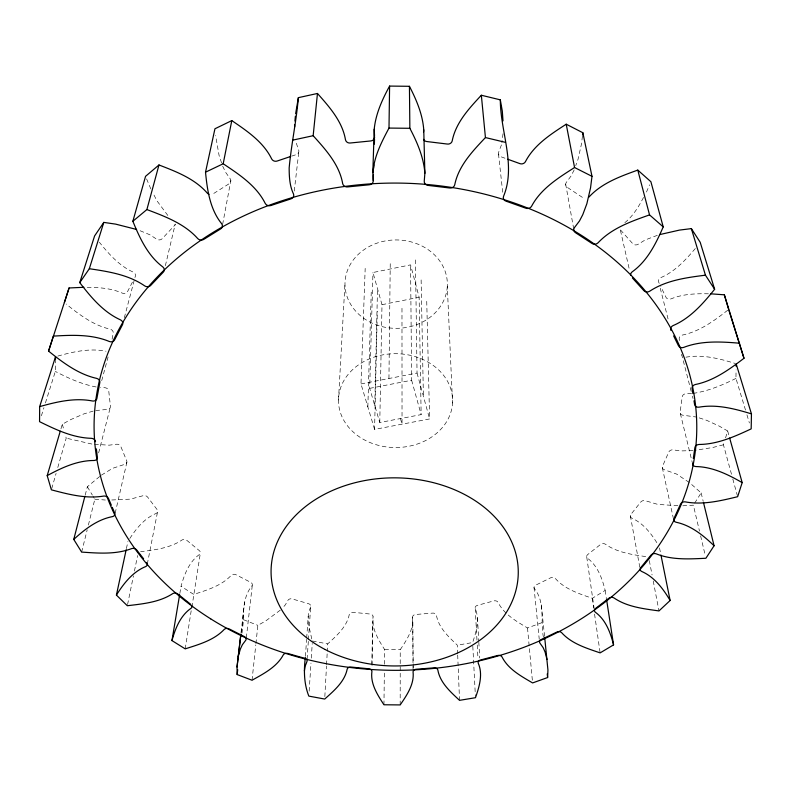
<?xml version="1.0" encoding="UTF-8"?>
<svg xmlns="http://www.w3.org/2000/svg" width="791" height="791" viewBox="0 0 791 791"><rect width="100%" height="100%" fill="white"/><g stroke="black" fill="none" stroke-linecap="round" stroke-linejoin="round"><path stroke-width="0.59" stroke-dasharray="3.96 2.97" d="M400.187 704.919L400.216 671.786M400.216 670.56L400.236 649.698C406.633 640.127 413.93 629.24 412.615 617.178A3.441 2.561 -0.4 0 1 415.858 614.459L432.529 613.114A3.441 2.571 -1 0 1 436.434 615.26C438.55 627.708 448.596 636.824 457.297 645.169L457.643 653.752M388.945 378.503L390.25 263.235M745.518 410.094L735.956 378.405L736.055 369.852M383.951 704.771L384.357 671.638M384.446 664.272L384.624 649.549C378.464 639.84 371.444 628.796 373.065 616.792A3.441 2.561 1.1 0 0 369.901 614.014L353.251 612.333A3.441 2.571 1.7 0 0 349.296 614.409C346.863 626.838 336.59 635.737 327.682 643.914L327.286 651.27M45.423 402.965L55.33 371.424L55.499 359.183M379.779 422.503L381.994 304.683L372.966 272.509L410.569 264.866L419.131 297.238L421.148 414.622L379.779 422.503L369.674 388.361L372.966 272.509M371.8 664.46L372.699 621.785M372.037 665.498L373.065 616.792M374.766 405.556L377.505 288.705M426.735 301.312L429.612 418.943L374.578 429.394L377.317 311.189M367.845 406.881L371.305 289.951M374.578 429.394L360.983 383.922L365.185 268.347M543.437 637.289C540.194 621.301 545.612 602.406 534.449 588.722A3.5 2.63 -4.7 0 1 535.843 585.093L550.457 577.895A3.51 2.65 -5.3 0 1 555.312 578.458C564.784 589.226 579.17 593.715 592.291 598.312L605.164 590.422C602.208 578.547 597.729 565.862 587.555 558.268A3.56 2.699 -6.9 0 1 587.871 554.432L600.369 544.594A3.579 2.729 -7.4 0 1 605.412 544.228C617.326 552.612 632.325 554.62 646.405 556.686M541.924 622.646L527.508 627.965C516.454 621.291 503.996 614.389 498.083 602.366A3.471 2.591 -3.2 0 0 493.604 600.962L477.606 605.293A3.461 2.591 -2.6 0 0 475.233 608.536C479.939 619.501 476.261 631.841 472.623 642.559L457.297 645.169M324.844 696.604L326.495 665.973M326.554 664.747L327.217 652.496M338.489 400.038L344.975 283.514M503.017 133.709L501.89 142.637M309.152 691.215L310.982 663.046M311.298 658.152L312.247 643.459M307.106 659.15L308.352 640.937M308.431 639.721L310.655 606.934A3.461 2.591 3.3 0 0 308.361 603.642L292.462 598.995A3.471 2.6 3.9 0 0 287.954 600.31L285.294 604.897L282.051 608.586M305.415 656.352L306.601 639.306M306.681 638.09L308.203 616.179L308.836 611.75L310.655 606.934M252.042 680.23L255.79 644.863M255.918 643.637L257.856 625.345L265.628 621.014L280.232 610.177M246.337 637.754L252.359 584.648M241.028 632.978C244.439 617.524 241.087 598.965 251.894 585.943A3.5 2.63 5.4 0 0 250.589 582.295L236.153 574.81A3.52 2.65 6 0 0 231.269 575.275C221.52 585.854 207.005 590.066 193.736 594.417L181.05 586.26C184.313 574.424 189.128 561.818 199.49 554.442A3.56 2.709 7.6 0 0 199.273 550.595L187.012 540.5A3.579 2.729 8.1 0 0 181.96 540.035C169.838 548.183 154.749 549.903 140.59 551.693M294.252 191.106L298.82 151.823M241.087 632.217L244.656 601.902M241.997 633.136L243.559 619.739L243.46 612.303M582.433 136.092L581.494 143.932L578.033 159.307L575.719 165.675M185.203 648.867L191.274 610.148M191.906 607.063L200.341 553.245M179.834 593.507L181.05 586.26M112.085 339.22L113.192 333.278A3.965 3.243 15.4 0 0 110.117 329.145C93.378 325.319 79.238 314.65 66.147 304.011M222.627 224.407L230.843 180.506M147.294 564.092L157.725 510.986M127.569 604.532L133.452 575.848M134.43 571.062L137.624 555.519M126.402 548.608L127.944 541.459M115.15 513.28L126.886 462.27M165.359 265.727L175.226 224.1A4.133 3.56 16.4 0 1 174.327 225.722L162.244 238.635A4.113 3.52 16.5 0 1 156.578 239.109L149.924 234.789L138.88 230.24M81.641 552.088L87.208 529.762M88.384 525.056L94.831 499.21L92.962 496.095M98.638 452.897L110.186 407.78M85.191 495.136L87.346 486.762L100.447 475.856M124.325 317.735L135.132 276.88A4.054 3.401 16.3 0 0 133.244 272.124C119.253 265.825 108.802 253.951 99.35 242.244M101.703 380.669L108.08 356.998M51.722 488.66L56.102 473.384M57.783 467.511L66.207 438.145L65.238 434.664M60.937 428.91L62.301 424.233L70.854 419.537L83.737 413.96L93.625 410.954M731.507 474.284L723.429 444.789L724.141 442.485M725.555 437.888L727.671 430.986L719.266 426.122L706.571 420.288L697.87 417.44M41.389 415.809L43.95 407.632M501.464 144.852L498.726 152.001A4.212 3.807 -10.4 0 0 501.148 156.836L506.635 158.823M646.465 192.065L649.559 184.817M574.177 169.917L571.072 175.998L566.435 182.246A4.182 3.698 -14.4 0 0 567.345 187.388L583.046 197.799A4.173 3.658 -15 0 0 584.954 198.541M132.423 282.13L127.549 291.582A4.034 3.362 16.2 0 1 122.437 293.174C111.096 288.171 98.48 287.301 86.229 287.321M643.548 197.404C638.535 206.916 632.76 216.536 624.158 223.22M129.813 538.503C136.408 528.299 144.664 518.214 156.163 513.418A3.639 2.798 9.6 0 0 157.093 509.572L147.719 497.223A3.668 2.828 10.2 0 0 142.746 495.799L130.466 499.141L110.315 500.05M694.656 503.135L701.133 492.912L690.177 483.182M695.309 248.522C685.589 260.002 674.881 271.639 660.752 277.651A4.054 3.401 -15.7 0 0 658.755 282.357L660.297 285.541M727.75 310.191C714.174 320.79 699.57 331.508 682.386 335.068A3.965 3.233 -14.7 0 0 679.222 339.131L679.598 341.514M101.386 475.154L112.47 468.371L124.573 464.386A3.737 2.917 11.6 0 0 126.679 460.748L120.865 446.648A3.757 2.956 12.1 0 0 116.237 444.245L109.188 445.175L94.277 444.295M735.956 378.405C722.578 385.049 708.578 390.952 693.737 393.305M291.661 156.134L296.101 154.641A4.212 3.807 10.7 0 0 298.652 149.845L296.081 142.647M657.331 235.342L645.051 240.019L638.307 244.192A4.113 3.51 -15.9 0 1 632.671 243.598L620.935 230.448A4.133 3.55 -15.8 0 1 620.075 228.807L629.596 270.601M57.802 356.088C73.345 351.708 89.917 347.981 106.043 351.224M723.429 444.789L712.79 447.498L694.083 450.465M381.994 304.683L419.131 297.238M360.983 383.922L417.045 373.055L415.423 258.103M369.674 388.361L411.627 380.244L410.569 264.866M95.701 410.549L107.19 409.412A3.836 3.055 13.5 0 0 110.433 406.218L108.753 391.031A3.866 3.095 13.9 0 0 104.758 387.709L100.487 387.422M685.896 357.196C702.438 354.23 719.246 358.531 734.997 363.395M692.876 450.563L680.408 450.949L673.398 449.871A3.757 2.946 -11.4 0 0 668.721 452.175L662.561 466.136A3.728 2.907 -10.9 0 0 664.569 469.824L676.542 474.046L689.258 482.47M682.791 505.795L693.361 505.182L699.491 531.127M691.601 393.404L686.262 393.651A3.856 3.085 -13.2 0 0 682.188 396.894L680.141 412.022A3.826 3.045 -12.8 0 0 683.295 415.275L696.782 417.084M708.41 293.807C695.813 293.53 682.791 293.975 671.005 298.889A4.034 3.352 -15.5 0 1 665.943 297.198L660.811 286.599M384.624 649.549L400.236 649.698M677.897 505.726L657.815 504.411L645.654 500.822A3.658 2.828 -9.5 0 0 640.661 502.147L630.991 514.288A3.639 2.798 -8.9 0 0 631.821 518.154C643.172 523.167 651.161 533.411 657.479 543.733M94.831 499.21L105.401 500.031M312.415 641.007L327.682 643.914M91.875 444.048L66.207 438.145M96.176 386.977C81.77 384.268 68.253 378.167 55.33 371.424M243.559 619.739L257.856 625.345M167.85 215.498L156.964 200.835L153.059 193.261M87.346 486.762L92.339 495.057M150.834 188.94L146.384 178.41M222.676 166.15L225.633 172.3L230.122 178.657A4.182 3.698 14.9 0 1 229.074 183.779L213.095 193.864A4.173 3.668 15.5 0 1 211.157 194.566M221.599 162.946L219.087 155.461L215.587 135.508M311.773 638.96L308.332 623.605L308.203 616.179M746.931 414.791L749.403 423.007M400.424 418.568L402.036 424.184L401.976 306.265M727.671 430.986L728.995 435.683M62.301 424.233L63.933 430.027M411.627 380.244L421.148 414.622M732.802 479.01L737.331 495.522M417.045 373.055L429.612 418.943M691.205 391.436L681.694 354.605A3.935 3.194 -14.4 0 0 682.386 356.118M692.432 396.192L693.054 398.565M660.248 288.221L668.583 321.037M701.133 492.912L703.15 501.128M680.349 413.584L692.55 463.645M700.608 535.843L705.345 555.895M662.314 467.659L673.714 520.023M659.516 547.916L660.722 553.888M649.312 560.572L652.071 574.958M653.228 580.95L658.972 610.919M630.328 515.692L640.107 568.947M565.664 184.085L573.782 229.311M605.164 590.422L606.282 597.68M586.744 557.062L594.506 610.998M592.291 598.312L593.685 608.012M594.555 614.073L600.132 652.882M498.498 153.968L502.7 192.262M541.281 604.799L544.584 636.369M534.024 587.406L539.254 639.385M527.508 627.965L532.6 682.93M477.457 617.83L478.753 640.977M478.822 642.193L479.722 658.033M475.233 608.536L476.973 640.137M477.24 645.001L477.972 658.369M472.81 646.237L475.411 696.476M447.301 286.362A51.197 44.197 0.3 0 1 368.438 321.255A51.197 44.197 0.3 0 1 372.769 244.795A51.197 44.197 0.3 0 1 447.301 286.362L452.561 403.094A57.081 46.926 0.3 0 1 364.552 439.964A57.081 46.926 0.3 0 1 369.555 358.807A57.081 46.926 0.3 0 1 452.561 403.094M457.692 654.978L459.531 700.342M421.128 279.905L423.393 396.222M412.853 622.181L413.238 668.514M412.615 617.178L413.06 670.768"/><path stroke-width="1.19" d="M55.499 359.183L55.528 356.741L39.659 406.623L39.55 421.652C55.785 429.642 72.91 437.819 91.331 438.313A4.044 3.164 13.2 0 1 95.523 441.714M736.095 366.184L736.124 363.741L751.45 413.871L751.173 428.88C734.799 436.513 717.536 444.334 699.135 444.463A4.034 3.154 -12.5 0 0 694.864 447.775L693.312 458.473M295.626 113.746L298.365 97.659L317.468 93.467L313.157 135.706C325.645 149.558 339.359 164.577 342.661 183.581A4.43 3.985 5 0 0 347.783 186.903L369.15 184.797A4.439 3.985 3 0 0 373.243 180.566C371.236 161.819 380.461 144.13 388.994 128.073L389.597 86.081L409.441 86.298C416.452 99.884 422.651 114.398 423.749 129.823L424.876 173.298L424.253 181.109A4.439 3.985 -2.7 0 0 428.238 185.43L449.535 187.981A4.43 3.975 -4.7 0 0 454.746 184.778C458.533 165.843 472.613 151.14 485.437 137.565L481.343 95.246L500.317 99.844L502.305 111.116L502.997 120.865M373.243 180.566L373.431 174.495M373.619 168.424L373.738 164.785M374.38 144.14L374.529 139.285M372.828 172.745L374.202 129.289C375.695 113.884 382.251 99.508 389.597 86.081M305.336 657.568C303.714 670.501 303.952 683.849 308.836 696.11L324.715 699.056C333.911 690.81 344.609 681.862 347.18 669.166A3.579 2.6 1.7 0 1 351.283 667.07L368.606 668.761A3.579 2.6 1.1 0 1 371.908 671.589C370.237 683.81 377.584 694.982 383.951 704.771L400.187 704.919C406.792 695.269 414.425 684.264 413.07 671.984A3.579 2.6 -0.4 0 1 416.442 669.226L433.794 667.861A3.579 2.6 -1 0 1 437.848 670.036C440.093 682.762 450.554 691.927 459.531 700.342L475.48 697.702C479.277 686.875 483.133 674.327 478.248 663.234A3.599 2.62 -2.5 0 1 480.72 659.941L497.381 655.551A3.609 2.63 -3 0 1 502.038 656.975C508.257 669.275 521.18 676.186 532.6 682.93L547.619 677.541L547.936 670.017L544.712 637.586M423.58 131.978L423.749 129.823M294.924 121.053L295.389 116.188M304.406 670.956L305.059 666.467L306.948 661.583A3.599 2.62 3.2 0 0 304.545 658.241L287.993 653.534A3.609 2.63 3.7 0 0 283.297 654.859C276.761 667.05 263.65 673.705 252.042 680.23L237.152 674.555L237.023 667.021L240.8 634.639M237.023 667.021L240.889 634.194M237.152 674.555L237.715 669.68M582.562 134.974L582.838 132.73L566.218 124.207C550.793 134.203 534.113 144.872 525.432 161.68A4.212 3.777 -11.8 0 1 519.816 163.599L507.733 159.228M39.659 406.623C56.675 401.818 74.769 397.517 92.448 400.988A4.123 3.283 14.2 0 0 96.907 398.417L99.824 382.597A4.153 3.322 14.5 0 0 96.581 378.365C78.309 374.262 62.914 362.585 48.567 351.115L53.353 336.126C72.011 334.949 91.667 334.188 109.267 341.465A4.222 3.451 15.2 0 0 114.616 339.843L122.476 324.735A4.252 3.5 15.3 0 0 120.479 319.861C103.364 312.148 90.955 297.198 79.762 282.634L89.334 268.722C108.416 271.55 128.567 274.695 144.753 285.927A4.311 3.619 15.3 0 0 150.686 285.442L163.292 272.153A4.331 3.668 15.2 0 0 162.768 266.893C147.868 255.711 139.73 238.081 132.868 221.262L146.889 209.566C165.072 216.437 184.471 223.685 197.71 238.556A4.38 3.777 14.2 0 0 203.831 239.347L220.56 228.965A4.39 3.817 13.6 0 0 221.628 223.675C209.991 209.299 207.262 190.058 205.522 172.191L223.191 163.757C239.119 174.406 256.403 185.717 265.203 203.366A4.42 3.906 11 0 0 271.056 205.472L290.831 198.917A4.42 3.935 9.6 0 0 293.501 193.973C289.625 185.855 289.209 176.828 289.16 167.999C291.296 144.437 296.358 121.28 298.365 97.659M582.838 132.73L591.994 176.324L590.541 187.882L586.853 203.752L582.759 214.697L579.487 220.966L574.592 227.412A4.39 3.807 -13.1 0 0 575.532 232.712L591.975 243.44A4.38 3.767 -13.7 0 0 598.095 242.778C611.67 228.213 631.218 221.371 649.54 214.895L663.224 226.879C655.957 243.529 647.384 260.961 632.236 271.817A4.331 3.658 -14.6 0 0 630.684 275.377M238.229 656.471L240.355 649.045L242.372 644.744L245.724 640.285A3.648 2.67 5.2 0 0 244.35 636.577L229.291 628.974A3.658 2.689 5.7 0 0 224.199 629.448C213.985 640.255 198.946 644.457 185.203 648.867L171.954 640.591L179.636 594.713M223.191 163.757L231.803 120.598C246.98 130.93 263.413 141.955 271.679 158.961A4.212 3.787 12.2 0 0 277.255 160.998L290.554 156.509M190.779 604.373L177.965 594.11A3.737 2.778 7.7 0 0 172.705 593.645C159.327 602.356 142.795 603.879 127.321 605.728L116.415 595.089L126.155 549.804M205.522 172.191L214.944 128.765L231.803 120.598M143.606 558.782L136.794 550.081A3.826 2.877 9.7 0 0 131.603 548.618C115.733 554.669 98.242 553.216 81.641 552.088L73.761 539.413L84.874 496.333M146.889 209.566L158.971 164.973C176.294 171.637 194.784 178.726 207.262 193.093A4.173 3.668 15.5 0 0 209.032 194.279M132.868 221.262L145.554 176.324L158.971 164.973M171.954 640.591C175.295 628.519 180.348 615.685 191.026 608.289A3.718 2.749 7.2 0 0 191.817 605.639M111.333 505.162L108.496 498.518A3.925 3.016 11.5 0 0 103.651 496.076C86.071 499.002 68.303 494.296 51.385 489.837L47.203 475.638L60.245 431.243M89.334 268.722L103.799 222.4L115.664 224.13L136.606 229.459M79.762 282.634L94.604 235.916L103.799 222.4M64.397 302.577L69.074 287.973L83.925 287.281M729.648 438.026L742.176 482.619L737.647 496.699C720.68 500.812 702.863 505.162 685.372 501.89A3.925 3.006 -10.8 0 0 680.478 504.233L674.486 517.373M48.567 351.115L69.074 287.973M116.415 595.089C123.653 583.511 132.69 571.883 145.682 566.564A3.797 2.848 9.2 0 0 146.632 562.648M703.436 502.305L714.075 545.76L705.898 558.258C689.327 559.049 671.856 560.157 656.154 553.809A3.817 2.877 -9 0 0 650.944 555.153L640.809 567.513A3.797 2.848 -8.5 0 0 641.659 571.448C654.483 577.015 663.204 588.811 670.125 600.498L658.972 610.919C643.597 608.763 627.144 606.934 614.014 597.966A3.728 2.768 -7 0 0 608.754 598.332L595.692 608.328A3.708 2.749 -6.5 0 0 595.346 612.234C605.827 619.837 610.533 632.76 613.559 644.873L600.132 652.882C586.527 648.205 571.616 643.726 561.689 632.721A3.658 2.689 -5 0 0 556.627 632.157L541.4 639.454A3.648 2.67 -4.5 0 0 539.937 643.132L543.17 647.661L545.068 651.992L546.996 659.447M659.615 234.611L679.489 230.092L691.364 228.619L700.203 242.303L714.629 289.269C703.1 303.576 690.345 318.239 673.082 325.585A4.242 3.49 -14.7 0 0 670.966 330.42M481.343 95.246C469.103 108.407 455.745 122.694 452.195 140.927A4.222 3.856 -5.4 0 1 447.241 144.041L426.952 141.559A4.222 3.866 -3.2 0 1 423.521 139.354M588.88 197.157C601.684 183.087 620.322 176.383 637.783 170.095L650.884 181.712L663.224 226.879M73.761 539.413C84.795 529.268 97.402 519.489 112.47 516.612A3.896 2.976 11 0 0 114.646 512.904L112.282 507.367M710.713 293.817L724.348 294.816L743.985 358.274C729.391 369.437 713.769 380.778 695.418 384.495A4.143 3.322 -13.8 0 0 692.076 388.658L692.847 393.542M591.994 176.324L574.563 167.524C558.387 177.827 540.846 188.752 531.611 206.194A4.42 3.896 -10.6 0 1 525.718 208.171L506.131 201.201A4.42 3.925 -9.3 0 1 503.59 196.208C516.296 165.319 500.278 131.464 500.317 99.844M47.203 475.638C61.589 467.788 77.271 460.451 94 460.5A4.004 3.115 12.7 0 0 97.372 457.238L96.373 448.883M293.085 140.047L313.157 135.706M714.629 289.269L705.443 275.179C686.321 277.601 666.141 280.33 649.727 291.197A4.311 3.609 -14.8 0 1 643.825 290.584L632.395 277.957M388.994 128.073L409.857 128.3C417.203 142.331 423.719 157.33 424.876 173.298M739.595 343.215C721.006 341.653 701.419 340.496 683.711 347.397A4.222 3.441 -14.5 0 1 678.421 345.657L673.625 335.868M485.437 137.565L505.38 142.331M751.45 413.871C734.602 408.72 716.656 404.063 698.967 407.167A4.113 3.273 -13.5 0 1 694.587 404.508L694.004 400.849M742.176 482.619C728.027 474.481 712.562 466.848 695.912 466.561A4.004 3.115 -12.1 0 1 692.629 463.239M714.075 545.76C703.337 535.398 690.998 525.382 676.058 522.228A3.896 2.966 -10.3 0 1 673.981 518.471M317.468 93.467C329.382 106.894 342.394 121.478 345.479 139.78A4.222 3.856 5.6 0 0 350.354 142.993L370.702 140.956A4.222 3.866 3.3 0 0 374.598 136.863M729.005 310.645L743.985 358.274M691.364 228.619L705.443 275.179M724.348 294.816L728.64 309.489M637.783 170.095L649.54 214.895M660.96 555.084L670.125 600.498M566.218 124.207L574.563 167.524M606.47 598.886L613.559 644.873M547.243 673.883L547.619 677.541M374.202 129.289L374.548 135.775M294.568 124.701L294.647 126.956M409.441 86.298L409.857 128.3M325.141 649.51A123.604 94.06 0.3 0 0 517.927 579.111A123.604 94.06 0.3 0 0 340.921 487.078A123.604 94.06 0.3 0 0 325.141 649.51M210.663 618.829A301.351 243.628 0.3 0 0 693.974 460.372A301.351 243.628 0.3 0 0 281.636 200.904A301.351 243.628 0.3 0 0 210.663 618.829"/></g></svg>
